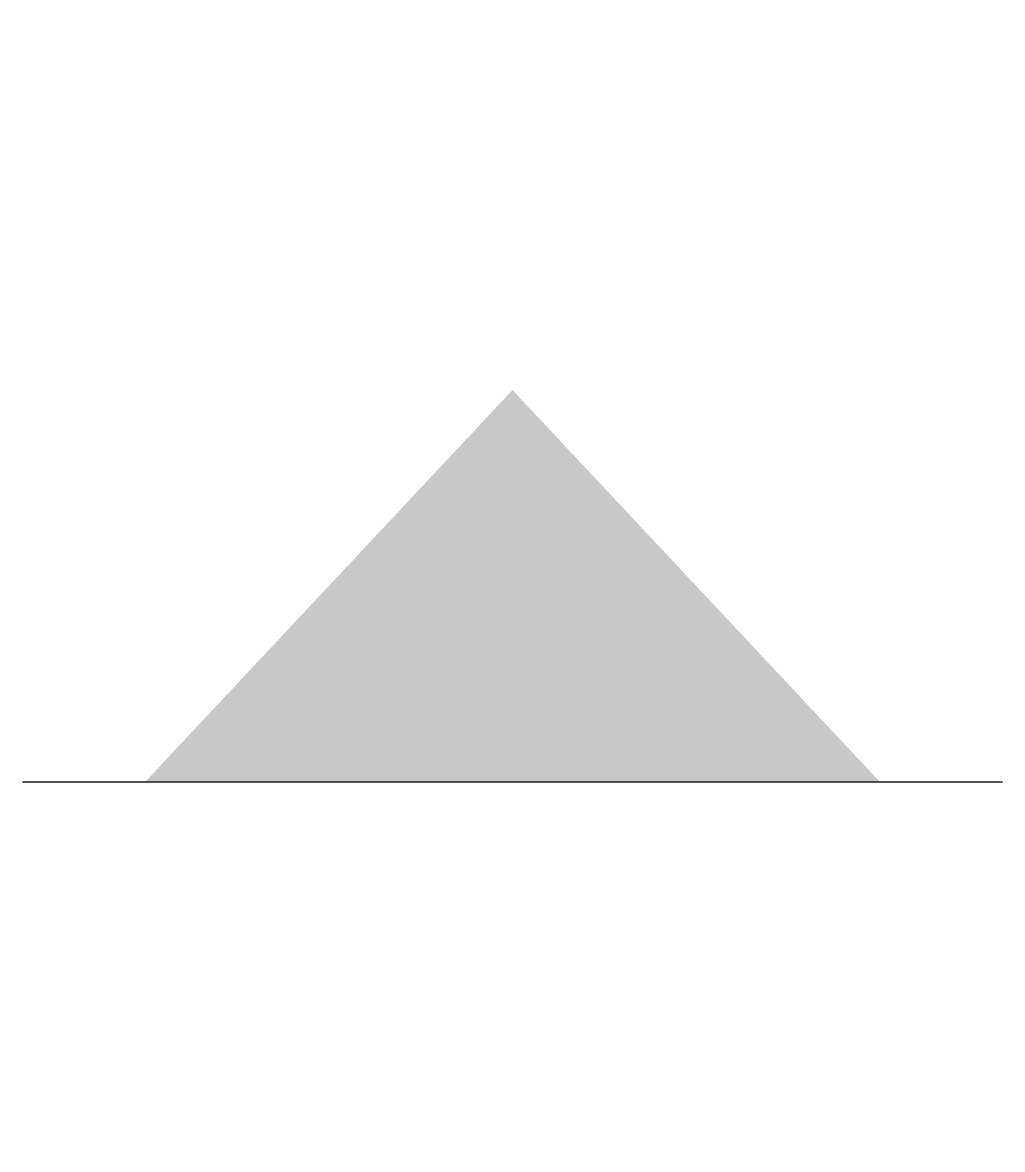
# Model space of a CAD drawing. Extents: x -2 to 2, y -1.5 to 3.1.
import ezdxf

# ---------------------------------------------------------------- set-up
doc = ezdxf.new("R2010")
doc.units = 0
doc.layers.get('0').update_dxf_attribs({"linetype": 'CONTINUOUS'})

msp = doc.modelspace()

# ---------------------------------------------------------------- linework, layer by layer
at = {"color": 0}
msp.add_line((-2, 0), (2, 0), dxfattribs=at)
msp.add_lwpolyline([(0, 1.6, 0, 3, 0), (0, 0, 3, 3, 0)], format="xyseb", dxfattribs=at)

doc.saveas('drawing.dxf')
